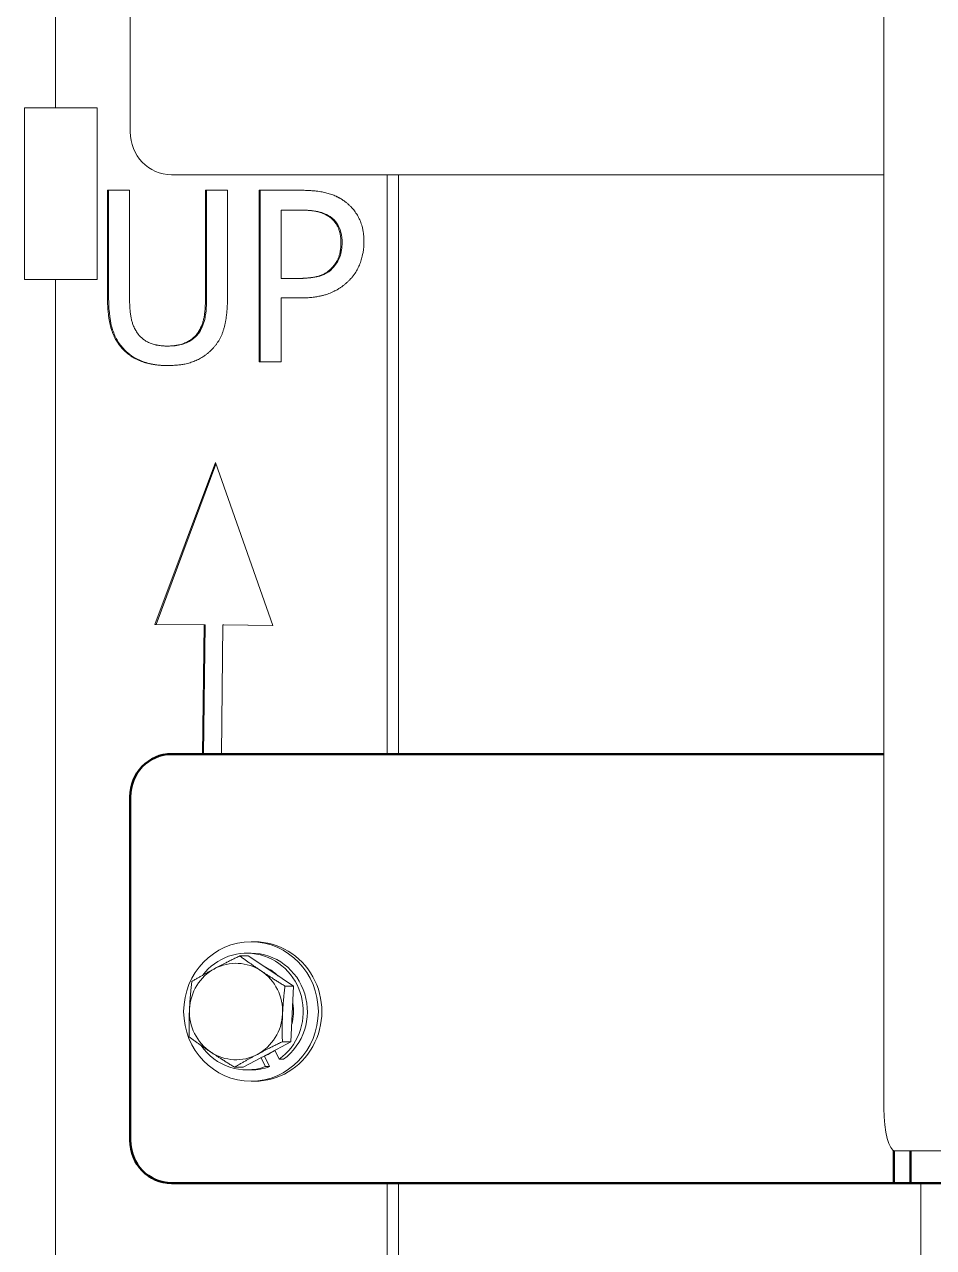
# Model space of a CAD drawing. Header units: inches. Extents: x 15 to 402, y 6 to 258.
# Drawn here: x 212.75 to 218.04, y 99.24 to 106.36 of the extents above; entities that cross this region are included whole.
import ezdxf

# ---------------------------------------------------------------- set-up
doc = ezdxf.new("R2010")
doc.units = ezdxf.units.IN
doc.header["$LTSCALE"] = 12
doc.header["$MEASUREMENT"] = 0
doc.layers.add('Visible (ANSI)', color=7, linetype='Continuous', lineweight=50)

msp = doc.modelspace()

# ---------------------------------------------------------------- linework, layer by layer
at = {"layer": 'Visible (ANSI)', "linetype": 'Continuous', "lineweight": 18}
for p, q in [((212.92755, 107.98586), (212.92755, 105.87586)), ((213.36198, 107.73586), (213.36198, 105.73586)), ((217.75224, 100.04836), (217.75224, 107.54836)), ((212.74638, 105.87586), (213.16903, 105.87586)), ((212.74638, 105.87586), (212.74638, 104.87586)), ((213.16903, 105.87586), (213.16903, 104.87586)), ((213.60346, 105.48586), (216.8894, 105.48586)), ((214.8594, 102.11086), (214.8594, 105.48586)), ((214.9241, 105.48586), (214.9241, 102.11086)), ((217.42523, 105.48586), (216.8894, 105.48586)), ((217.42523, 105.48586), (217.75224, 105.48586)), ((213.22998, 104.77145), (213.22998, 105.39543)), ((213.22998, 105.39543), (213.35835, 105.39543)), ((213.23645, 104.77145), (213.23645, 105.39543)), ((213.35835, 105.39543), (213.35835, 104.77145)), ((213.80061, 105.39543), (213.92898, 105.39543)), ((213.80061, 104.76821), (213.80061, 105.39543)), ((213.80708, 104.76821), (213.80708, 105.39543)), ((213.92898, 105.39543), (213.92898, 104.77145)), ((214.11293, 104.39543), (214.11293, 105.39543)), ((214.11293, 105.39543), (214.35559, 105.39543)), ((214.1194, 104.39543), (214.1194, 105.39543)), ((214.34776, 105.28036), (214.2413, 105.28036)), ((214.2413, 105.28036), (214.2413, 104.88166)), ((214.34776, 105.28036), (214.35423, 105.28036)), ((214.53484, 104.94163), (214.54131, 104.94163)), ((212.74638, 104.87586), (213.16903, 104.87586)), ((212.92755, 104.87586), (212.92755, 96.99586)), ((214.2413, 104.88166), (214.32897, 104.88166)), ((214.32897, 104.88166), (214.33544, 104.88166)), ((214.2413, 104.76821), (214.2413, 104.39543)), ((214.35011, 104.76821), (214.2413, 104.76821)), ((213.57909, 104.48782), (213.58556, 104.48782)), ((214.2413, 104.39543), (214.11293, 104.39543)), ((213.50631, 102.86635), (213.85849, 103.80951)), ((213.51278, 102.86635), (213.86163, 103.80058)), ((213.85849, 103.80951), (214.19193, 102.85942)), ((213.79243, 102.86425), (213.50631, 102.86635)), ((213.50631, 102.86635), (213.51278, 102.86635)), ((213.7989, 102.86425), (213.51278, 102.86635)), ((213.7835, 102.11086), (213.79243, 102.86425)), ((213.78997, 102.11086), (213.7989, 102.86425)), ((213.79243, 102.86425), (213.7989, 102.86425)), ((213.90186, 102.86293), (213.89421, 102.11086)), ((213.90186, 102.86293), (213.90833, 102.86293)), ((214.19193, 102.85942), (213.90186, 102.86293)), ((214.1919, 102.85949), (213.90833, 102.86293)), ((214.06572, 101.01686), (214.08642, 101.01686)), ((214.05006, 100.93496), (214.00014, 100.93496)), ((214.06572, 100.95086), (214.04139, 100.95086)), ((214.05006, 100.93496), (214.18183, 100.84714)), ((214.18183, 100.84714), (214.3136, 100.75933)), ((214.3136, 100.75933), (214.26367, 100.75933)), ((214.3136, 100.75933), (214.30603, 100.59729)), ((214.30603, 100.59729), (214.29845, 100.43524)), ((214.29845, 100.43524), (214.15911, 100.36101)), ((214.29845, 100.43524), (214.24853, 100.43524)), ((214.15911, 100.36101), (214.01977, 100.28677)), ((214.12386, 100.34223), (214.14985, 100.28994)), ((214.17418, 100.28994), (214.14398, 100.35071)), ((214.23059, 100.33295), (214.2046, 100.38524)), ((214.25491, 100.33295), (214.23059, 100.33295)), ((214.01977, 100.28677), (213.96985, 100.28677)), ((214.06572, 100.27086), (214.04139, 100.27086)), ((214.17418, 100.28994), (214.14985, 100.28994)), ((214.06572, 100.20486), (214.08642, 100.20486)), ((217.81695, 99.79836), (218.17917, 99.79836)), ((214.8594, 96.98586), (214.8594, 99.61086)), ((214.9241, 99.61086), (214.9241, 96.98586)), ((217.96721, 99.61086), (217.96721, 96.98586))]:
    msp.add_line(p, q, dxfattribs=at)
at = {"layer": 'Visible (ANSI)'}
for p, q in [((216.8894, 102.11086), (213.60346, 102.11086)), ((216.8894, 102.11086), (217.42523, 102.11086)), ((217.75224, 102.11086), (217.42523, 102.11086)), ((213.36198, 101.86086), (213.36198, 99.86086)), ((217.80915, 99.61086), (217.80915, 99.80019)), ((217.9075, 99.79836), (217.9075, 99.61086)), ((213.60346, 99.61086), (216.8894, 99.61086)), ((217.42523, 99.61086), (216.8894, 99.61086)), ((217.42523, 99.61086), (217.80915, 99.61086)), ((217.9075, 99.61086), (217.80915, 99.61086)), ((217.9075, 99.61086), (219.27882, 99.61086))]:
    msp.add_line(p, q, dxfattribs=at)
at = {"layer": 'Visible (ANSI)', "linetype": 'Continuous', "lineweight": 18}
for centre, major_axis, ratio, start_param, end_param in [((213.60346, 105.73586), (0, -0.25), 0.9659258, 4.712389, 6.2831853), ((214.04139, 100.61086), (0, 0.34), 0.9659258, 3.7555301, 7.1821624), ((214.08642, 100.61086), (0, -0.406), 0.9659258, 0, 3.1415927), ((213.9785, 100.61086), (0, 0.281), 0.9659258, 5.7112458, 6.7584434), ((214.06572, 100.61086), (0, 0.34), 0.9659258, 3.7555301, 6.2831853), ((213.9785, 100.61086), (0, -0.281), 0.9659258, 3.6168507, 4.6640483), ((213.9785, 100.61086), (0, 0.281), 0.9659258, 4.6640483, 5.7112458), ((214.04139, 100.61086), (0, -0.281), 0.9659258, 2.408824, 2.7304824), ((213.9785, 100.61086), (0, -0.281), 0.9659258, 4.6640483, 5.7112458), ((214.04139, 100.61086), (0, -0.281), 0.9659258, 1.3037781, 1.7411331), ((213.9785, 100.61086), (0, 0.281), 0.9659258, 3.6168507, 4.6640483), ((214.04139, 100.61086), (0, -0.34), 0.9659258, 5.3289498, 6.619764), ((213.9785, 100.61086), (0, -0.281), 0.9659258, 5.7112458, 6.7584434), ((214.04139, 100.61086), (0, -0.281), 0.9659258, 0.32741, 0.6231062), ((214.06572, 100.61086), (0, -0.34), 0.9659258, 0, 0.3365787), ((217.81695, 100.04836), (0, -0.25), 0.258819, 4.712389, 6.2831853)]:
    msp.add_ellipse(centre, major_axis=major_axis, ratio=ratio, start_param=start_param, end_param=end_param, dxfattribs=at)
at = {"layer": 'Visible (ANSI)'}
for centre, major_axis, start_param, end_param in [((213.60346, 101.86086), (0, 0.25), 0, 1.5707963), ((213.60346, 99.86086), (0, -0.25), 4.712389, 6.2831853)]:
    msp.add_ellipse(centre, major_axis=major_axis, ratio=0.9659258, start_param=start_param, end_param=end_param, dxfattribs=at)
at = {"layer": 'Visible (ANSI)', "linetype": 'Continuous', "lineweight": 18}
msp.add_ellipse((214.06572, 100.61086), major_axis=(0, 0.406), ratio=0.9659258, dxfattribs=at)
for points in [[(214.35559, 105.39543), (214.44169, 105.39543), (214.56224, 105.36626), (214.60842, 105.33304)], [(214.60842, 105.33304), (214.66243, 105.29495), (214.72348, 105.17744), (214.72348, 105.09398)], [(214.51997, 105.24227), (214.48944, 105.26334), (214.40803, 105.28036), (214.34776, 105.28036)], [(214.58963, 105.08992), (214.58963, 105.14179), (214.55519, 105.21796), (214.51997, 105.24227)], [(214.53484, 104.94163), (214.5638, 104.97161), (214.58963, 105.04211), (214.58963, 105.08992)], [(214.72348, 105.09398), (214.72348, 105.02915), (214.67887, 104.91245), (214.63895, 104.87193)], [(214.32897, 104.88166), (214.40725, 104.88166), (214.50353, 104.90759), (214.53484, 104.94163)], [(214.63895, 104.87193), (214.58885, 104.82088), (214.45343, 104.76821), (214.35011, 104.76821)], [(213.32234, 104.46675), (213.27147, 104.51861), (213.22998, 104.66448), (213.22998, 104.77145)], [(213.35835, 104.77145), (213.35835, 104.70175), (213.37557, 104.60775), (213.39984, 104.56966)], [(213.75912, 104.56966), (213.78339, 104.60775), (213.80061, 104.70094), (213.80061, 104.76821)], [(213.92898, 104.77145), (213.92898, 104.66691), (213.88828, 104.5178), (213.83662, 104.46675)], [(213.39984, 104.56966), (213.42567, 104.52915), (213.5149, 104.48782), (213.57909, 104.48782)], [(213.57909, 104.48782), (213.63936, 104.48782), (213.73329, 104.52915), (213.75912, 104.56966)], [(213.57909, 104.37436), (213.49377, 104.37436), (213.36696, 104.42056), (213.32234, 104.46675)], [(213.83662, 104.46675), (213.79043, 104.41975), (213.66832, 104.37436), (213.57909, 104.37436)]]:
    msp.add_open_spline(points, degree=2, dxfattribs=at)
for points, knots in [([(214.52644, 105.24227), (214.49885, 105.26132), (214.47099, 105.26855), (214.42332, 105.27852), (214.38661, 105.28036), (214.35423, 105.28036)], [-0.38189383, -0.38189383, -0.38189383, -0.38189383, -0.25546113, -0.25546113, 0, 0, 0, 0]), ([(214.5961, 105.08992), (214.5961, 105.11021), (214.59413, 105.13067), (214.58337, 105.17302), (214.575, 105.18898), (214.55716, 105.21671), (214.54303, 105.23082), (214.52644, 105.24227)], [-0.33727957, -0.33727957, -0.33727957, -0.33727957, -0.25391656, -0.25391656, -0.15734253, -0.15734253, 0, 0, 0, 0]), ([(214.54131, 104.94163), (214.55058, 104.95122), (214.55901, 104.96163), (214.57403, 104.98503), (214.57935, 104.9964), (214.59279, 105.03306), (214.5961, 105.06194), (214.5961, 105.08992)], [-0.37789907, -0.37789907, -0.37789907, -0.37789907, -0.29839558, -0.29839558, -0.21323001, -0.21323001, 0, 0, 0, 0]), ([(214.33544, 104.88166), (214.36495, 104.88166), (214.39671, 104.88304), (214.4592, 104.89225), (214.47861, 104.89934), (214.51033, 104.91409), (214.52703, 104.9261), (214.54131, 104.94163)], [-0.37202808, -0.37202808, -0.37202808, -0.37202808, -0.274279, -0.274279, -0.16334854, -0.16334854, 0, 0, 0, 0]), ([(213.32881, 104.46675), (213.31201, 104.48388), (213.29752, 104.50289), (213.27326, 104.54516), (213.26395, 104.5678), (213.24845, 104.62228), (213.23645, 104.67644), (213.23645, 104.77145)], [-1.8348729, -1.8348729, -1.8348729, -1.8348729, -1.2832116, -1.2832116, -0.7239304, -0.7239304, 0, 0, 0, 0]), ([(213.7656, 104.56966), (213.78209, 104.59555), (213.79284, 104.62389), (213.80138, 104.6701), (213.80708, 104.70443), (213.80708, 104.76821)], [-1.4253662, -1.4253662, -1.4253662, -1.4253662, -0.4859841, -0.4859841, 0, 0, 0, 0]), ([(213.58556, 104.48782), (213.61119, 104.48782), (213.63686, 104.49062), (213.67695, 104.50166), (213.70046, 104.50954), (213.74019, 104.53736), (213.75435, 104.55202), (213.7656, 104.56966)], [-0.72990879, -0.72990879, -0.72990879, -0.72990879, -0.37837556, -0.37837556, -0.16104957, -0.16104957, 0, 0, 0, 0]), ([(213.58241, 104.37437), (213.55302, 104.37452), (213.52328, 104.37675), (213.46801, 104.38689), (213.44237, 104.39427), (213.3843, 104.41986), (213.35448, 104.44017), (213.32881, 104.46675)], [-0.72991722, -0.72991722, -0.72991722, -0.72991722, -0.49786533, -0.49786533, -0.28636535, -0.28636535, 0, 0, 0, 0])]:
    msp.add_open_spline(points, degree=3, knots=knots, dxfattribs=at)
for points in [[(213.8543, 100.86072), (213.91897, 100.89517), (214.00014, 100.93496)], [(214.00014, 100.93496), (214.06425, 100.8879), (214.12541, 100.84714)], [(213.72146, 100.78649), (213.78963, 100.82627), (213.8543, 100.86072)], [(214.12541, 100.84714), (214.18656, 100.80639), (214.26367, 100.75933)], [(213.70739, 100.62444), (213.7109, 100.69965), (213.72146, 100.78649)], [(214.26367, 100.75933), (214.25312, 100.67249), (214.2496, 100.59729)], [(213.70631, 100.4624), (213.70387, 100.54924), (213.70739, 100.62444)], [(214.2496, 100.59729), (214.24609, 100.52208), (214.24853, 100.43524)], [(213.83158, 100.37458), (213.77043, 100.41534), (213.70631, 100.4624)], [(214.24853, 100.43524), (214.16736, 100.39546), (214.10269, 100.36101)], [(213.96985, 100.28677), (213.89274, 100.33383), (213.83158, 100.37458)], [(214.10269, 100.36101), (214.03802, 100.32655), (213.96985, 100.28677)]]:
    msp.add_rational_spline(points, [1, 1.0379548493, 1], degree=2, dxfattribs=at)

doc.saveas('drawing.dxf')
